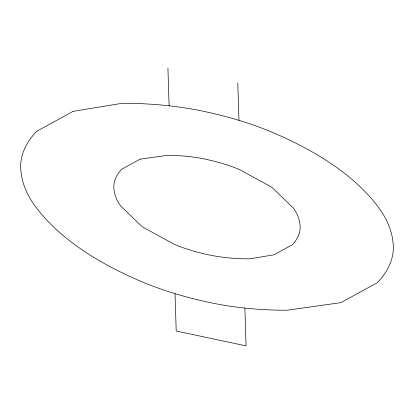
<?xml version="1.0" encoding="UTF-8"?>
<svg xmlns="http://www.w3.org/2000/svg" width="414" height="414" viewBox="0 0 414 414"><rect width="100%" height="100%" fill="white"/><g stroke="black" fill="none" stroke-linecap="round" stroke-linejoin="round"><path stroke-width="0.62" d="M237.786 82.986L238.966 120.35M244.886 308.078L246.076 345.887L176.214 331.014L175.034 293.65M167.924 68.113L169.114 105.922M73.133 111.356L36.541 131.378A190.87 85.465 -2.7 0 0 20.7 167.339A298.929 133.851 -2.7 0 0 34.274 204.904A451.602 202.208 -2.7 0 0 141.779 281.711A298.929 133.851 -2.7 0 0 210.017 302.598A190.87 85.465 -2.7 0 0 286.907 310.257L340.867 302.644L377.459 282.622A190.87 85.465 -2.7 0 0 393.3 246.661A298.929 133.851 -2.7 0 0 379.726 209.096A451.602 202.208 -2.7 0 0 272.221 132.289A298.929 133.851 -2.7 0 0 203.983 111.402A202.669 90.749 -2.7 0 0 122.337 103.267L73.133 111.356M140.067 159.178L121.773 169.186A95.432 42.73 -2.7 0 0 113.85 187.169A149.464 66.923 -2.7 0 0 120.64 205.955L142.199 226.774L174.387 244.358A149.464 66.923 -2.7 0 0 208.506 254.801A101.332 45.374 -2.7 0 0 249.331 258.864L273.933 254.822L292.227 244.814A95.432 42.73 -2.7 0 0 300.15 226.831A149.464 66.923 -2.7 0 0 293.36 208.045L271.801 187.226L239.613 169.642A149.464 66.923 -2.7 0 0 205.494 159.199A95.432 42.73 -2.7 0 0 167.049 155.369L140.067 159.178"/></g></svg>
